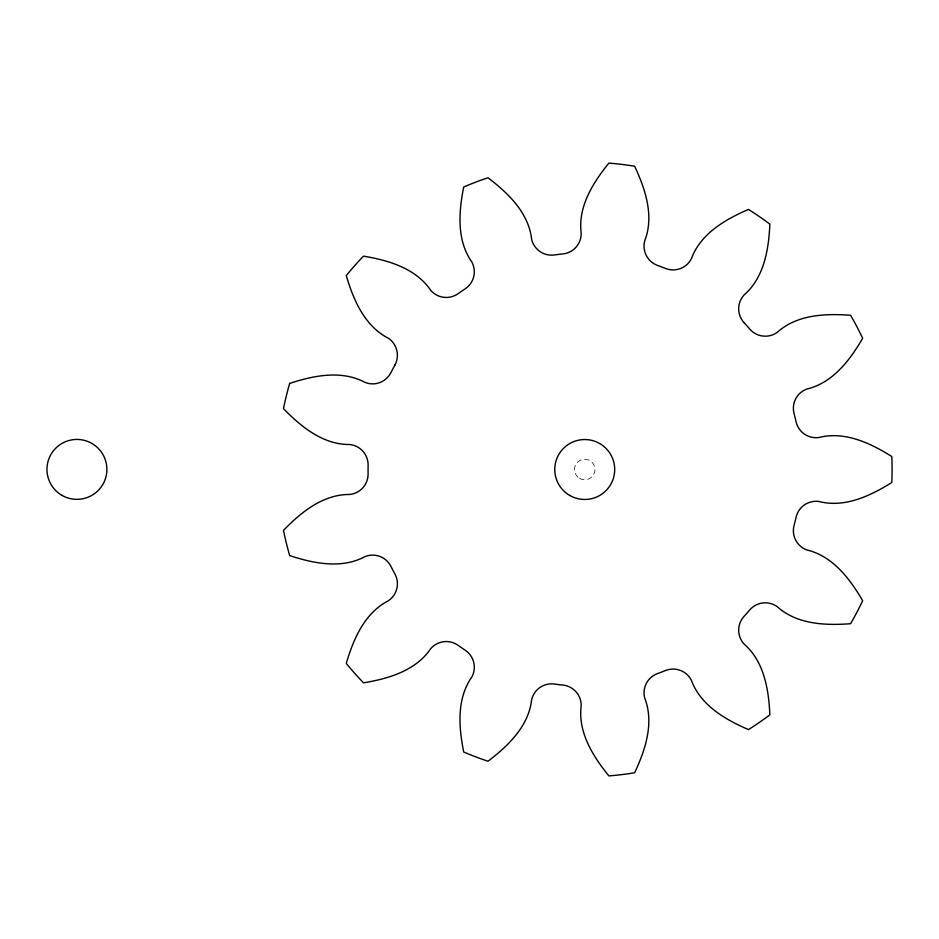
<?xml version="1.0" encoding="UTF-8"?>
<svg xmlns="http://www.w3.org/2000/svg" width="939" height="939" viewBox="0 0 939 939"><rect width="100%" height="100%" fill="white"/><g stroke="black" fill="none" stroke-linecap="round" stroke-linejoin="round"><path stroke-width="0.7" stroke-dasharray="4.7 3.52" d="M579.609 478.374A10.247 10.247 0 0 0 594.974 469.5A10.247 10.247 0 0 0 579.609 460.626A10.247 10.247 0 0 0 579.609 478.374"/><path stroke-width="1.41" d="M289.693 383.394C313.685 375.518 341.62 369.802 365.095 382.431A20.494 20.494 0 0 0 390.964 372.548A216.663 216.663 0 0 1 394.885 365.107M289.693 555.606C313.685 563.482 341.62 569.198 365.095 556.569A20.494 20.494 0 0 1 390.964 566.452A216.663 216.663 0 0 0 394.885 573.893A20.494 20.494 0 0 1 388.312 600.796C364.578 612.944 353.416 639.177 346.268 663.404A307.346 307.346 0 0 0 363.51 682.853C388.406 678.674 415.801 670.763 430.719 648.661A20.494 20.494 0 0 1 458.22 645.398A216.663 216.663 0 0 0 465.145 650.164A20.494 20.494 0 0 1 471.824 677.042C456.46 698.827 458.772 727.244 463.702 752.01A307.346 307.346 0 0 0 487.998 761.224C508.105 745.953 528.68 726.211 531.627 699.719A20.494 20.494 0 0 1 554.456 684.05A216.663 216.663 0 0 0 562.801 685.047A20.494 20.494 0 0 1 581.206 705.741C577.731 732.174 592.979 756.259 608.848 775.896A307.346 307.346 0 0 0 634.647 772.762C645.351 749.897 654.401 722.866 644.694 698.029A20.494 20.494 0 0 1 657.617 673.545A216.663 216.663 0 0 0 665.481 670.552A20.494 20.494 0 0 1 691.397 680.317C700.6 705.342 725.295 719.579 748.477 729.591A307.346 307.346 0 0 0 769.863 714.837C768.724 689.602 764.158 661.467 744.028 643.99A20.494 20.494 0 0 1 744.099 616.301A216.663 216.663 0 0 0 749.674 609.998A20.494 20.494 0 0 1 777.152 606.606C796.929 624.482 825.416 625.609 850.593 623.707A307.346 307.346 0 0 0 862.671 600.702C849.936 578.894 832.823 556.088 806.871 549.972A20.494 20.494 0 0 1 794.065 525.429A216.663 216.663 0 0 0 796.072 517.26A20.494 20.494 0 0 1 818.82 501.473C844.642 508.116 870.394 495.886 891.804 482.493A307.346 307.346 0 0 0 891.804 456.507C870.394 443.114 844.642 430.884 818.82 437.527A20.494 20.494 0 0 1 796.072 421.74A216.663 216.663 0 0 0 794.065 413.583A20.494 20.494 0 0 1 806.871 389.028C832.823 382.912 849.936 360.107 862.671 338.298A307.346 307.346 0 0 0 850.593 315.293C825.416 313.38 796.929 314.518 777.152 332.394A20.494 20.494 0 0 1 749.674 328.99A216.663 216.663 0 0 0 744.099 322.711M394.873 365.107A20.494 20.494 0 0 0 388.312 338.204C364.578 326.056 353.416 299.823 346.268 275.597A307.346 307.346 0 0 1 363.51 256.147C388.406 260.326 415.801 268.237 430.719 290.339A20.494 20.494 0 0 0 458.22 293.602A216.663 216.663 0 0 1 465.145 288.836A20.494 20.494 0 0 0 471.824 261.958C456.46 240.173 458.772 211.756 463.702 186.99A307.346 307.346 0 0 1 487.998 177.776C508.105 193.047 528.68 212.789 531.627 239.281A20.494 20.494 0 0 0 554.456 254.95A216.663 216.663 0 0 1 562.801 253.953A20.494 20.494 0 0 0 581.206 233.259C577.731 206.826 592.979 182.741 608.848 163.104A307.346 307.346 0 0 1 634.647 166.238C645.351 189.103 654.401 216.134 644.694 240.971A20.494 20.494 0 0 0 657.617 265.455A216.663 216.663 0 0 1 665.481 268.448A20.494 20.494 0 0 0 691.397 258.683C700.6 233.658 725.295 219.421 748.477 209.409A307.346 307.346 0 0 1 769.863 224.163C768.724 249.398 764.158 277.533 744.028 295.01A20.494 20.494 0 0 0 744.099 322.699M289.693 555.595A307.346 307.346 0 0 1 283.484 530.371C301.055 512.248 323.133 494.207 349.789 494.477A20.494 20.494 0 0 0 368.1 473.702A216.663 216.663 0 0 1 368.123 465.298A20.494 20.494 0 0 0 349.789 444.523C323.133 444.793 301.055 426.752 283.472 408.629A307.346 307.346 0 0 1 289.693 383.405M569.75 495.452A29.966 29.966 0 0 0 614.705 469.5A29.966 29.966 0 0 0 569.75 443.548A29.966 29.966 0 0 0 569.75 495.452M61.939 495.346A29.966 29.966 0 0 0 106.882 469.394A29.966 29.966 0 0 0 61.939 443.443A29.966 29.966 0 0 0 61.939 495.346"/></g></svg>
